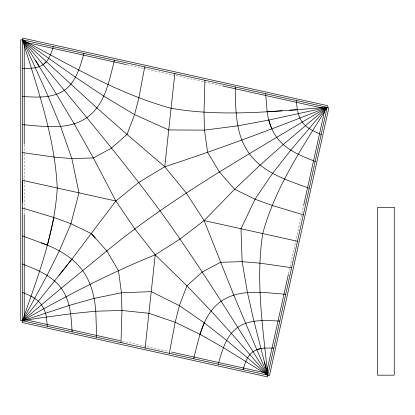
<?xml version="1.0" encoding="UTF-8"?>
<svg xmlns="http://www.w3.org/2000/svg" width="415" height="415" viewBox="0 0 415 415"><rect width="100%" height="100%" fill="white"/><g stroke="black" fill="none" stroke-linecap="round" stroke-linejoin="round"><path stroke-width="0.31" stroke-dasharray="2.08 1.56" d="M288.503 273.739L301.804 213.73M301.944 213.103L303.484 206.151M127.047 64.782L143.481 68.423M144.114 68.563L221.864 85.801M122.135 341.104L168.288 351.339M24.236 144.7L24.236 153.119M24.236 153.768L24.236 180.956M24.236 181.604L24.241 208.797M24.241 209.445L24.241 213.979"/><path stroke-width="0.62" d="M22.493 202.364L22.493 180.312L115.858 201.005L134.834 228.898L155.226 254.831L186.921 285.826L210.887 310.773L231.295 333.25L267.8 375.181C262.98 328.218 255.443 280.675 262.721 233.562C275.176 187.45 302.39 147.553 327.17 107.361C275.295 111.158 222.762 117.269 171.079 108.279C118.114 93.785 70.592 65.471 22.498 39.819L20.75 39.819L20.755 320.805L46.381 317.117L47.357 326.309M204.932 80.261L203.983 112.439L204.507 130.128L207.583 152.274L219.457 172.038L234.641 189.266L255.038 199.205L271.96 205.373L303.344 214.84M120.983 342.634L121.958 310.462L121.46 292.783L118.467 270.653L106.831 250.94L91.409 233.661L70.934 223.706L53.976 217.533L22.493 208.034M145.146 347.993L155.226 254.831L180.146 238.947L204.123 220.573L234.641 189.266L259.94 165.248L283.186 144.596L327.17 107.361L268.713 120.085L237.728 125.849L204.507 130.128L168.734 129.947L134.6 114.628L103.838 96.166L75.525 77.257L22.498 39.819L22.872 38.118L327.549 105.659L267.421 376.882L22.12 322.507L22.498 320.805C37.36 277.547 54.578 234.164 57.26 188.016C54.863 136.898 37.334 88.312 22.498 39.819L328.877 107.734L269.501 375.559L22.498 320.805L22.493 39.819L97.115 108.154L126.995 134.408L164.755 166.752L186.2 192.913L204.123 220.573L233.655 294.821L256.818 349.663L260.838 348.527L264.775 348.055L273.807 348.071M96.654 337.239L95.792 311.214L70.675 313.761L46.371 317.122C45.443 311.141 42.787 305.424 38.356 301.233L72.023 258.986L115.858 201.005L138.786 182.403L164.755 166.752L174.834 73.585M144.731 66.914L138.838 97.997L134.6 114.628L126.99 134.408L111.495 148.103L93.385 157.954L71.847 158.597L54.412 157.145L22.493 152.58M169.315 353.347L175.182 322.258L179.389 305.622L186.921 285.826L202.178 272.074L220.526 262.285L242.147 261.658L259.614 263.115L291.631 267.696M266.378 373.542L288.363 274.372M303.624 205.518L325.189 108.242M53.976 217.533L47.46 245.156C60.979 250.816 73.797 258.581 82.611 270.549C91.243 282.413 94.677 296.803 95.787 311.219L121.958 310.462L148.902 313.299L175.187 322.263L199.968 334.314L223.369 347.609L267.8 375.181L253.959 321.194L247.433 292.482L242.142 261.658L241.006 228.748L255.038 199.205L272.536 173.429L290.744 150.194L327.17 107.361C273.573 128.608 219.577 148.866 164.755 166.752M114.467 60.206C109.088 80.619 105.374 104.559 86.818 117.653C67.915 130.689 43.86 126.212 22.498 124.687M193.644 358.742C199.013 338.344 202.639 314.414 221.117 301.254C240.145 288.243 264.277 292.746 285.733 294.276M218.197 364.183C222.118 350.872 225.786 335.901 237.759 327.357C250.105 318.938 265.673 320.473 279.793 321.075M83.975 53.447C80.043 66.768 76.313 81.724 64.325 90.252C52.057 98.666 36.551 97.172 22.498 96.56M242.941 369.672L245.815 361.33L247.532 357.839L267.8 375.181L256.812 349.658L260.833 348.522M53.291 46.646C51.19 53.213 49.032 60.44 43.124 64.641C37.08 68.797 29.475 68.402 22.498 68.247M199.968 334.314L204.211 322.771L179.389 305.622L151.247 291.631L121.46 292.783L94.179 298.38L69.118 305.456L22.498 320.8L47.097 275.337L59.381 250.795L70.934 223.706L78.975 192.83L71.847 158.592L60.611 126.451L48.166 96.42L35.368 67.785M59.013 275.461L72.018 258.991M155.226 254.826C109.316 273.309 65.409 296.232 22.498 320.8L38.362 301.228L34.761 298.411L31.12 296.253L22.498 292.362M267.8 375.181C232.851 319.752 198.552 263.81 159.993 210.789C122.996 160.538 82.741 112.807 43.119 64.636L46.273 61.819M22.498 320.8L61.238 288.223L106.831 250.94M106.831 250.94C167.219 201.151 235.341 162.192 302.27 122.083C297.69 115.863 296.974 107.973 296.372 100.534M327.17 107.361L302.265 122.088C306.867 128.375 314.212 131.519 321.163 134.455M256.818 349.663L253.072 351.666L249.929 354.488L247.537 357.844L226.6 340.362L204.211 322.766M265.688 93.733L267.136 111.78L282.257 110.753M289.815 110.24L297.373 109.726M24.013 41.941L126.414 64.641M222.497 85.941L325.531 108.782M204.123 220.573L297.488 241.271M24.137 319.384L120.236 340.684M171.447 352.039L266.912 373.199M309.237 188.249C287.642 180.406 263.53 173.263 249.41 153.7C235.134 134.559 235.782 109.664 235.196 86.974M22.498 235.917L47.466 245.151L41.22 242.848M315.177 161.445C301.077 155.853 285.935 150.038 276.639 137.324C271.332 129.75 268.37 120.895 267.146 111.775M22.498 264.039C36.66 269.657 51.885 275.461 61.238 288.223C70.446 300.797 71.266 316.832 72.101 331.798M31.109 296.258L32.022 296.798M33.848 297.871L34.761 298.411M91.414 233.661L95.268 237.982M35.374 67.79L22.498 39.819L43.124 64.641M26.716 46.522L56.559 94.361L74.347 124.106M22.498 39.819L26.721 46.527M35.166 59.947L39.389 66.654M74.342 124.101L93.385 157.954L115.858 201.005M268.718 120.08L271.706 128.904M264.319 361.854L267.011 372.156M24.236 41.111L24.236 144.052M24.241 214.622L24.241 319.509M394.25 207.495L377.484 207.495L377.484 375.181L394.25 375.181L394.25 207.495"/></g></svg>
